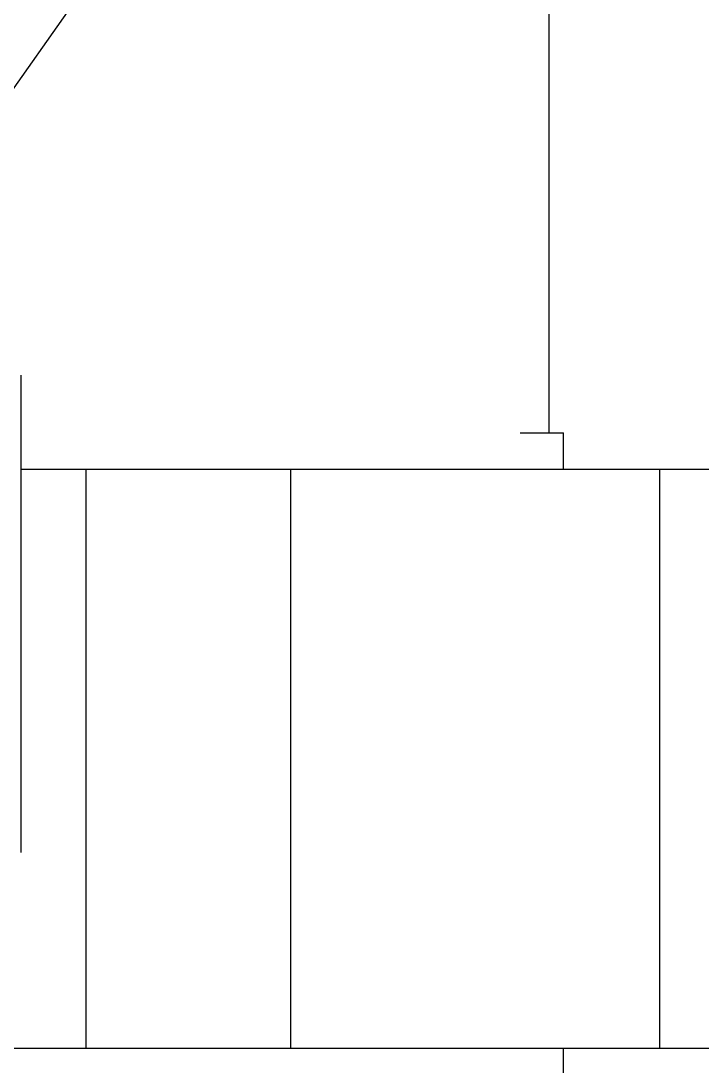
# Model space of a CAD drawing. Extents: x 27938 to 1507990, y 110129 to 923079.
# Drawn here: x 671990 to 672537, y 381967 to 382806 of the extents above; entities that cross this region are included whole.
import ezdxf

# ---------------------------------------------------------------- set-up
doc = ezdxf.new("R2010")
doc.units = 0
doc.header["$LTSCALE"] = 1000
doc.header["$MEASUREMENT"] = 0
doc.styles.get("Standard").update_dxf_attribs({"font": 'gbenor.shx', "bigfont": 'gbcbig.shx'})
doc.dimstyles.get("Standard").update_dxf_attribs({"dimtxt": 0.18, "dimasz": 0.18, "dimexe": 0.18, "dimexo": 0.0625, "dimgap": 0.09, "dimtad": 0, "dimtih": 1, "dimtoh": 1, "dimdec": 4, "dimzin": 0, "dimdsep": 46, "dimtxsty": 'Standard', "dimcen": 0.09, "dimadec": 0, "dimazin": 0, "dimtfac": 1, "dimtdec": 4, "dimtofl": 0, "dimtmove": 0, "dimatfit": 3, "dimfxl": 1, "dimtolj": 1, "dimtzin": 0, "dimarcsym": 0})

msp = doc.modelspace()

# ---------------------------------------------------------------- linework, layer by layer
at = {"linetype": 'Continuous'}
for p, q in [((672413.75, 382475.58), (672413.75, 384005.12)), ((671989.77, 382522.04), (671989.77, 382138.71)), ((672390.52, 382475.58), (672425.37, 382475.58)), ((672425.37, 382446.54), (672425.37, 382475.58)), ((671989.77, 382446.54), (672640.27, 382446.54)), ((672042.04, 381981.9), (672042.04, 382446.54)), ((672206.32, 381981.9), (672206.32, 382446.54)), ((672502.52, 381981.9), (672502.52, 382446.54)), ((670932.71, 381981.9), (672570.57, 381981.9)), ((672425.37, 381952.86), (672425.37, 381981.9))]:
    msp.add_line(p, q, dxfattribs=at)

# ---------------------------------------------------------------- leaders
msp.add_leader([(671809.72, 382504.62), (672825.9, 383947.91)], dimstyle='Standard', override={"dimgap": 20, "dimtad": 0})

doc.saveas('drawing.dxf')
